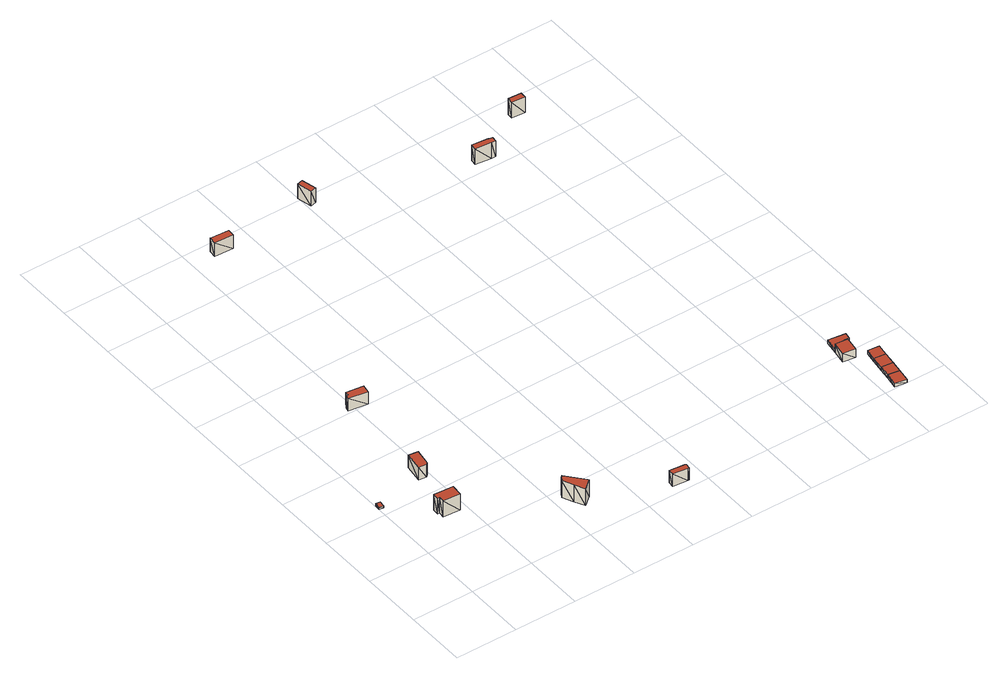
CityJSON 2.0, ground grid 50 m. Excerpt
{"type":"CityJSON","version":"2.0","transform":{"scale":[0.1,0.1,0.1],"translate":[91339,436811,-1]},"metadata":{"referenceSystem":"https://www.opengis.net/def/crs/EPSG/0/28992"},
"CityObjects":{
"building1":{"type":"Building","attributes":{"+height_valid":1,"+groundHeight":-1,"measuredHeight":1,"+function":"Industry","+org_car_parking_spaces":17,"+total_area":13,"+min_car_parking_spaces":0},"geometry":[{"type":"MultiSurface","lod":"1.2","boundaries":[[[0,1,2,3]],[[4,5,6,7]],[[0,5,4]],[[0,1,5]],[[1,6,5]],[[1,2,6]],[[2,7,6]],[[2,3,7]],[[3,4,7]],[[3,0,4]]],"semantics":{"surfaces":[{"type":"GroundSurface"},{"type":"RoofSurface"},{"type":"WallSurface"}],"values":[0,1,2,2,2,2,2,2,2,2]}}]},
"building2":{"type":"Building","attributes":{"+height_valid":1,"+groundHeight":-1,"measuredHeight":13,"+function":"Industry","+org_car_parking_spaces":42,"+total_area":35,"+min_car_parking_spaces":0},"geometry":[{"type":"MultiSurface","lod":"1.2","boundaries":[[[8,9,10,11,12,13]],[[14,15,16,17,18,19]],[[8,15,14]],[[8,9,15]],[[9,16,15]],[[9,10,16]],[[10,17,16]],[[10,11,17]],[[11,18,17]],[[11,12,18]],[[12,19,18]],[[12,13,19]],[[13,14,19]],[[13,8,14]]],"semantics":{"surfaces":[{"type":"GroundSurface"},{"type":"RoofSurface"},{"type":"WallSurface"}],"values":[0,1,2,2,2,2,2,2,2,2,2,2,2,2]}}]},
"building3":{"type":"Building","attributes":{"+height_valid":1,"+groundHeight":-1,"measuredHeight":10,"+function":"Office","+org_car_parking_spaces":48,"+total_area":377,"+min_car_parking_spaces":0},"geometry":[{"type":"MultiSurface","lod":"1.2","boundaries":[[[20,21,22,23,24]],[[25,26,27,28,29]],[[20,26,25]],[[20,21,26]],[[21,27,26]],[[21,22,27]],[[22,28,27]],[[22,23,28]],[[23,29,28]],[[23,24,29]],[[24,25,29]],[[24,20,25]]],"semantics":{"surfaces":[{"type":"GroundSurface"},{"type":"RoofSurface"},{"type":"WallSurface"}],"values":[0,1,2,2,2,2,2,2,2,2,2,2]}}]},
"building4":{"type":"Building","attributes":{"+height_valid":1,"+groundHeight":-1,"measuredHeight":10,"+function":"Industry","+org_car_parking_spaces":38,"+total_area":617,"+min_car_parking_spaces":4},"geometry":[{"type":"MultiSurface","lod":"1.2","boundaries":[[[30,31,32,33,34,35]],[[36,37,38,39,40,41]],[[30,37,36]],[[30,31,37]],[[31,38,37]],[[31,32,38]],[[32,39,38]],[[32,33,39]],[[33,40,39]],[[33,34,40]],[[34,41,40]],[[34,35,41]],[[35,36,41]],[[35,30,36]]],"semantics":{"surfaces":[{"type":"GroundSurface"},{"type":"RoofSurface"},{"type":"WallSurface"}],"values":[0,1,2,2,2,2,2,2,2,2,2,2,2,2]}}]},
"building5":{"type":"Building","attributes":{"+height_valid":1,"+groundHeight":-1,"measuredHeight":14,"+function":"Industry","+org_car_parking_spaces":7,"+total_area":538,"+min_car_parking_spaces":0},"geometry":[{"type":"MultiSurface","lod":"1.2","boundaries":[[[42,43,44,45,46,47,48,49]],[[50,51,52,53,54,55,56,57]],[[42,51,50]],[[42,43,51]],[[43,52,51]],[[43,44,52]],[[44,53,52]],[[44,45,53]],[[45,54,53]],[[45,46,54]],[[46,55,54]],[[46,47,55]],[[47,56,55]],[[47,48,56]],[[48,57,56]],[[48,49,57]],[[49,50,57]],[[49,42,50]]],"semantics":{"surfaces":[{"type":"GroundSurface"},{"type":"RoofSurface"},{"type":"WallSurface"}],"values":[0,1,2,2,2,2,2,2,2,2,2,2,2,2,2,2,2,2]}}]},
"building6":{"type":"Building","attributes":{"+height_valid":1,"+groundHeight":0,"measuredHeight":11,"+function":"Industry","+org_car_parking_spaces":24,"+total_area":46,"+min_car_parking_spaces":0},"geometry":[{"type":"MultiSurface","lod":"1.2","boundaries":[[[58,59,60,61,62,63]],[[64,65,66,67,68,69]],[[58,65,64]],[[58,59,65]],[[59,66,65]],[[59,60,66]],[[60,67,66]],[[60,61,67]],[[61,68,67]],[[61,62,68]],[[62,69,68]],[[62,63,69]],[[63,64,69]],[[63,58,64]]],"semantics":{"surfaces":[{"type":"GroundSurface"},{"type":"RoofSurface"},{"type":"WallSurface"}],"values":[0,1,2,2,2,2,2,2,2,2,2,2,2,2]}}]},
"building7":{"type":"Building","attributes":{"+height_valid":1,"+groundHeight":-1,"measuredHeight":11,"+function":"Office","+org_car_parking_spaces":38,"+total_area":281,"+min_car_parking_spaces":0},"geometry":[{"type":"MultiSurface","lod":"1.2","boundaries":[[[70,71,72,73,74]],[[75,76,77,78,79]],[[70,76,75]],[[70,71,76]],[[71,77,76]],[[71,72,77]],[[72,78,77]],[[72,73,78]],[[73,79,78]],[[73,74,79]],[[74,75,79]],[[74,70,75]]],"semantics":{"surfaces":[{"type":"GroundSurface"},{"type":"RoofSurface"},{"type":"WallSurface"}],"values":[0,1,2,2,2,2,2,2,2,2,2,2]}}]},
"building8":{"type":"Building","attributes":{"+height_valid":1,"+groundHeight":-1,"measuredHeight":12,"+function":"Industry","+org_car_parking_spaces":39,"+total_area":58,"+min_car_parking_spaces":0},"geometry":[{"type":"MultiSurface","lod":"1.2","boundaries":[[[80,81,82,83]],[[84,85,86,87]],[[80,85,84]],[[80,81,85]],[[81,86,85]],[[81,82,86]],[[82,87,86]],[[82,83,87]],[[83,84,87]],[[83,80,84]]],"semantics":{"surfaces":[{"type":"GroundSurface"},{"type":"RoofSurface"},{"type":"WallSurface"}],"values":[0,1,2,2,2,2,2,2,2,2]}}]},
"building9":{"type":"Building","attributes":{"+height_valid":1,"+groundHeight":-1,"measuredHeight":7,"+function":"Industry","+org_car_parking_spaces":46,"+total_area":32,"+min_car_parking_spaces":0},"geometry":[{"type":"MultiSurface","lod":"1.2","boundaries":[[[88,89,90,91]],[[92,93,94,95]],[[88,93,92]],[[88,89,93]],[[89,94,93]],[[89,90,94]],[[90,95,94]],[[90,91,95]],[[91,92,95]],[[91,88,92]]],"semantics":{"surfaces":[{"type":"GroundSurface"},{"type":"RoofSurface"},{"type":"WallSurface"}],"values":[0,1,2,2,2,2,2,2,2,2]}}]},
"building10":{"type":"Building","attributes":{"+height_valid":1,"+groundHeight":-1,"measuredHeight":2,"+function":"Industry","+org_car_parking_spaces":4,"+total_area":32,"+min_car_parking_spaces":0},"geometry":[{"type":"MultiSurface","lod":"1.2","boundaries":[[[96,97,98,99]],[[100,101,102,103]],[[96,101,100]],[[96,97,101]],[[97,102,101]],[[97,98,102]],[[98,103,102]],[[98,99,103]],[[99,100,103]],[[99,96,100]]],"semantics":{"surfaces":[{"type":"GroundSurface"},{"type":"RoofSurface"},{"type":"WallSurface"}],"values":[0,1,2,2,2,2,2,2,2,2]}}]},
"building11":{"type":"Building","attributes":{"+height_valid":1,"+groundHeight":-1,"measuredHeight":2,"+function":"Industry","+org_car_parking_spaces":0,"+total_area":32,"+min_car_parking_spaces":0},"geometry":[{"type":"MultiSurface","lod":"1.2","boundaries":[[[104,96,99,105]],[[106,100,103,107]],[[104,100,106]],[[104,96,100]],[[96,103,100]],[[96,99,103]],[[99,107,103]],[[99,105,107]],[[105,106,107]],[[105,104,106]]],"semantics":{"surfaces":[{"type":"GroundSurface"},{"type":"RoofSurface"},{"type":"WallSurface"}],"values":[0,1,2,2,2,2,2,2,2,2]}}]},
"building12":{"type":"Building","attributes":{"+height_valid":1,"+groundHeight":-1,"measuredHeight":2,"+function":"Office","+org_car_parking_spaces":44,"+total_area":44,"+min_car_parking_spaces":0},"geometry":[{"type":"MultiSurface","lod":"1.2","boundaries":[[[108,109,110,88,91,111]],[[112,113,114,115,116,117]],[[108,113,112]],[[108,109,113]],[[109,114,113]],[[109,110,114]],[[110,115,114]],[[110,88,115]],[[88,116,115]],[[88,91,116]],[[91,117,116]],[[91,111,117]],[[111,112,117]],[[111,108,112]]],"semantics":{"surfaces":[{"type":"GroundSurface"},{"type":"RoofSurface"},{"type":"WallSurface"}],"values":[0,1,2,2,2,2,2,2,2,2,2,2,2,2]}}]},
"building13":{"type":"Building","attributes":{"+height_valid":1,"+groundHeight":-1,"measuredHeight":2,"+function":"Industry","+org_car_parking_spaces":47,"+total_area":32,"+min_car_parking_spaces":0},"geometry":[{"type":"MultiSurface","lod":"1.2","boundaries":[[[118,104,105,119]],[[120,106,107,121]],[[118,106,120]],[[118,104,106]],[[104,107,106]],[[104,105,107]],[[105,121,107]],[[105,119,121]],[[119,120,121]],[[119,118,120]]],"semantics":{"surfaces":[{"type":"GroundSurface"},{"type":"RoofSurface"},{"type":"WallSurface"}],"values":[0,1,2,2,2,2,2,2,2,2]}}]},
"building14":{"type":"Building","attributes":{"+height_valid":1,"+groundHeight":-1,"measuredHeight":2,"+function":"Office","+org_car_parking_spaces":34,"+total_area":32,"+min_car_parking_spaces":0},"geometry":[{"type":"MultiSurface","lod":"1.2","boundaries":[[[122,118,119,123]],[[124,120,121,125]],[[122,120,124]],[[122,118,120]],[[118,121,120]],[[118,119,121]],[[119,125,121]],[[119,123,125]],[[123,124,125]],[[123,122,124]]],"semantics":{"surfaces":[{"type":"GroundSurface"},{"type":"RoofSurface"},{"type":"WallSurface"}],"values":[0,1,2,2,2,2,2,2,2,2]}}]},
"building15":{"type":"Building","attributes":{"+height_valid":1,"+groundHeight":-1,"measuredHeight":13,"+function":"Industry","+org_car_parking_spaces":50,"+total_area":76,"+min_car_parking_spaces":0},"geometry":[{"type":"MultiSurface","lod":"1.2","boundaries":[[[126,127,128,129,130,131,132]],[[133,134,135,136,137,138,139]],[[126,134,133]],[[126,127,134]],[[127,135,134]],[[127,128,135]],[[128,136,135]],[[128,129,136]],[[129,137,136]],[[129,130,137]],[[130,138,137]],[[130,131,138]],[[131,139,138]],[[131,132,139]],[[132,133,139]],[[132,126,133]]],"semantics":{"surfaces":[{"type":"GroundSurface"},{"type":"RoofSurface"},{"type":"WallSurface"}],"values":[0,1,2,2,2,2,2,2,2,2,2,2,2,2,2,2]}}]},
"building16":{"type":"Building","attributes":{"+height_valid":1,"+groundHeight":-1,"measuredHeight":13,"+function":"Industry","+org_car_parking_spaces":25,"+total_area":138,"+min_car_parking_spaces":0},"geometry":[{"type":"MultiSurface","lod":"1.2","boundaries":[[[140,141,142,143,144]],[[145,146,147,148,149]],[[140,146,145]],[[140,141,146]],[[141,147,146]],[[141,142,147]],[[142,148,147]],[[142,143,148]],[[143,149,148]],[[143,144,149]],[[144,145,149]],[[144,140,145]]],"semantics":{"surfaces":[{"type":"GroundSurface"},{"type":"RoofSurface"},{"type":"WallSurface"}],"values":[0,1,2,2,2,2,2,2,2,2,2,2]}}]}
},
"vertices":[
[8,1114,0],[43,1109,0],[36,1063,0],[2,1068,0],[8,1114,20],[43,1109,20],[36,1063,20],[2,1068,20],
[299,843,0],[455,832,0],[447,737,0],[309,748,0],[311,793,0],[296,793,0],[299,843,140],[455,832,140],[447,737,140],[309,748,140],[311,793,140],[296,793,140],
[426,1305,0],[501,1295,0],[482,1163,0],[466,1151,0],[406,1159,0],[426,1305,110],[501,1295,110],[482,1163,110],[466,1151,110],[406,1159,110],
[612,2070,0],[602,2003,0],[450,2026,0],[455,2058,0],[471,2057,0],[476,2089,0],[612,2070,110],[602,2003,110],[450,2026,110],[455,2058,110],[471,2057,110],[476,2089,110],
[1079,433,0],[1090,440,0],[1092,455,0],[1111,472,0],[1229,335,0],[1234,328,0],[1159,266,0],[1120,344,0],[1079,433,150],[1090,440,150],[1092,455,150],[1111,472,150],[1229,335,150],[1234,328,150],[1159,266,150],[1120,344,150],
[1885,93,10],[1879,50,10],[1868,51,10],[1748,67,10],[1753,111,10],[1874,95,10],[1885,93,120],[1879,50,120],[1868,51,120],[1748,67,120],[1753,111,120],[1874,95,120],
[704,3930,0],[838,3921,0],[834,3861,0],[684,3870,0],[688,3930,0],[704,3930,120],[838,3921,120],[834,3861,120],[684,3870,120],[688,3930,120],
[1498,4023,0],[1544,4035,0],[1572,3916,0],[1526,3904,0],[1498,4023,130],[1544,4035,130],[1572,3916,130],[1526,3904,130],
[3578,533,0],[3561,419,0],[3463,433,0],[3479,545,0],[3578,533,80],[3561,419,80],[3463,433,80],[3479,545,80],
[3701,104,0],[3686,1,0],[3594,15,0],[3609,118,0],[3701,104,30],[3686,1,30],[3594,15,30],[3609,118,30],
[3714,199,0],[3622,210,0],[3714,199,30],[3622,210,30],
[3635,634,0],[3627,583,0],[3587,590,0],[3496,655,0],[3635,634,30],[3627,583,30],[3587,590,30],[3578,533,30],[3479,545,30],[3496,655,30],
[3729,301,0],[3636,313,0],[3729,301,30],[3636,313,30],
[3743,394,0],[3650,405,0],[3743,394,30],[3650,405,30],
[2849,3617,0],[2844,3574,0],[2811,3577,0],[2684,3591,0],[2690,3639,0],[2817,3625,0],[2817,3621,0],[2849,3617,140],[2844,3574,140],[2811,3577,140],[2684,3591,140],[2690,3639,140],[2817,3625,140],[2817,3621,140],
[3282,3862,0],[3281,3827,0],[3174,3835,0],[3177,3881,0],[3283,3875,0],[3282,3862,140],[3281,3827,140],[3174,3835,140],[3177,3881,140],[3283,3875,140]
]}
